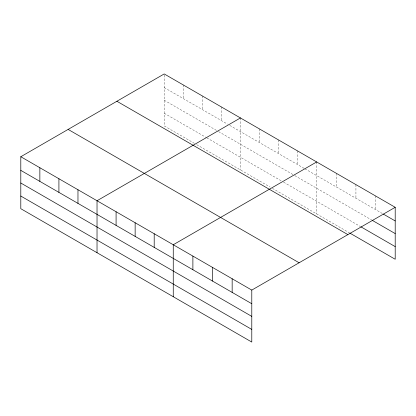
<?xml version="1.0" encoding="UTF-8"?>
<svg xmlns="http://www.w3.org/2000/svg" width="416" height="416" viewBox="0 0 416 416"><rect width="100%" height="100%" fill="white"/><g stroke="black" fill="none" stroke-linecap="round" stroke-linejoin="round"><path stroke-width="0.31" stroke-dasharray="2.08 1.56" d="M194.475 143.38L164.211 125.908L164.211 73.939M164.211 87.573L227.547 124.14M229.788 125.434L304.33 168.475M304.892 168.797L382.86 213.814M164.211 100.225L218.015 131.29M218.577 131.612L294.242 175.297M294.804 175.625L371.639 219.981M164.211 113.256L206.248 137.524M206.804 137.852L281.351 180.887M283.592 182.182L360.417 226.538M196.716 144.674L270.14 187.065M272.386 188.36L349.201 232.71M375.565 195.962L375.565 209.602M355.93 184.626L355.93 198.266M336.3 173.29L336.3 186.93M316.664 161.954L316.664 213.923M297.606 150.951L297.606 164.59M278.548 139.953L278.548 153.587M259.49 128.95L259.49 142.589M240.438 117.946L240.438 169.915M221.38 106.943L221.38 120.583M202.322 95.94L202.322 109.58M183.264 84.937L183.264 98.576"/><path stroke-width="0.62" d="M251.789 316.384L251.789 290.092L20.8 156.733L20.8 208.702L251.789 342.061L251.789 316.384L20.8 183.019M349.762 233.033L395.2 259.267L395.2 207.298L164.211 73.939L20.8 156.733M240.438 117.946L97.027 200.741L97.027 252.71M316.664 161.954L173.254 244.754L173.254 296.722M251.789 290.092L395.2 207.298M383.422 214.136L395.2 220.938M372.2 220.308L395.2 233.584M360.979 226.86L395.2 246.615M116.886 101.26L347.875 234.619M68.125 129.412L299.114 262.772M20.8 170.373L251.789 303.732M20.8 196.05L251.789 329.415M232.159 278.756L232.159 292.396M212.524 267.426L212.524 281.06M192.889 256.09L192.889 269.724M154.196 233.75L154.196 247.39M135.143 222.747L135.143 236.387M116.085 211.744L116.085 225.384M77.969 189.743L77.969 203.377M58.916 178.74L58.916 192.374M39.858 167.736L39.858 181.376"/></g></svg>
